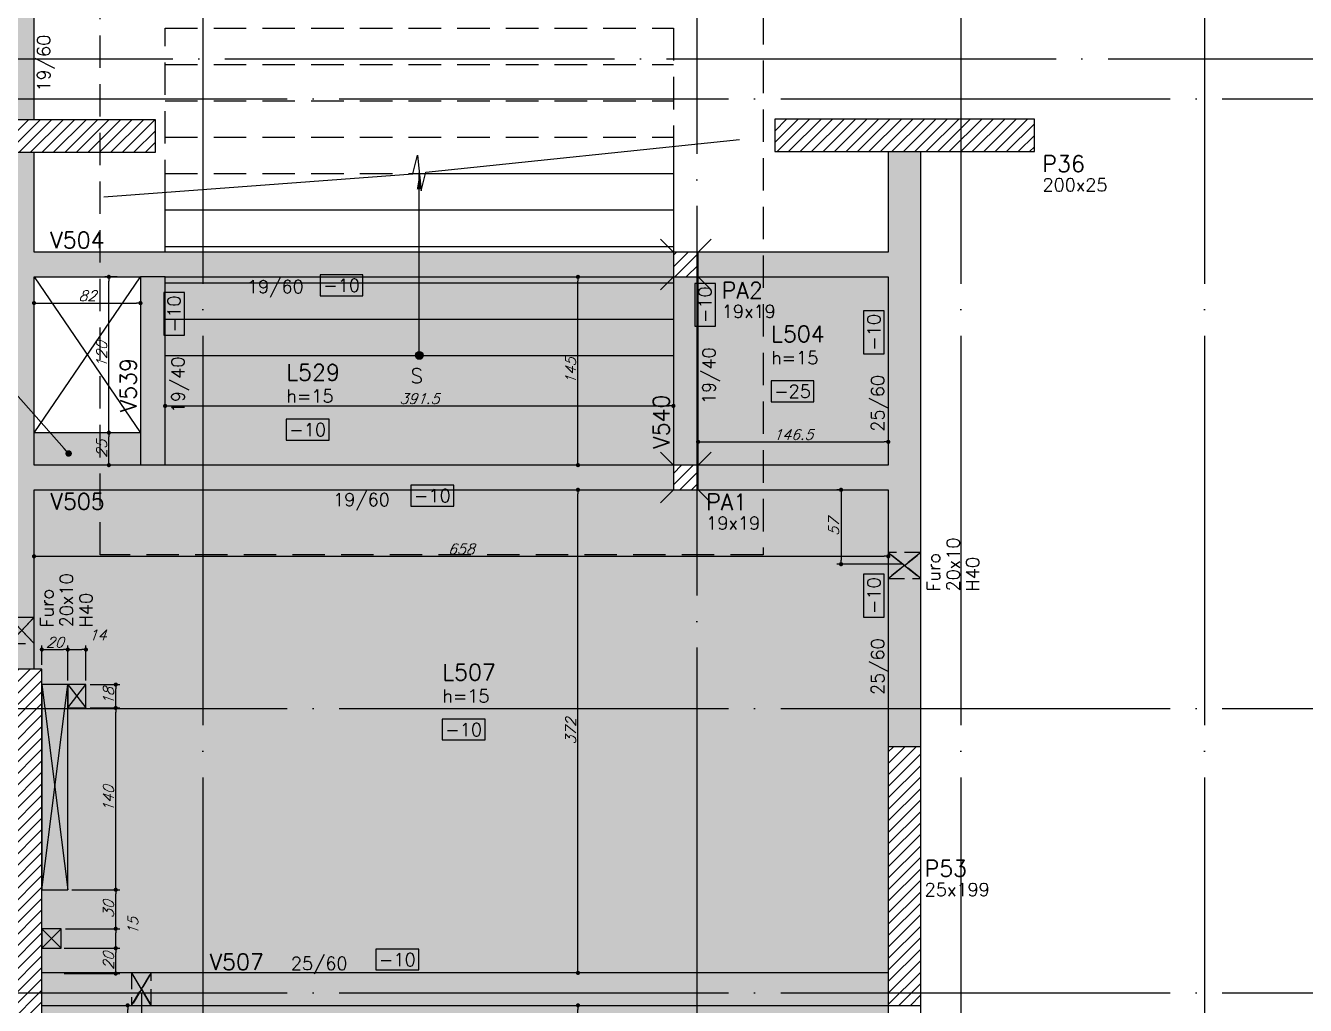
# Model space of a CAD drawing. Header units: millimetres. Extents: x -4245 to 5400, y -2094 to 2406.
# Drawn here: x -1226 to -241, y 645 to 1400 of the extents above; entities that cross this region are included whole.
import ezdxf
from ezdxf import colors
from ezdxf.entities.mleader import LeaderData, LeaderLine
from ezdxf.enums import TextEntityAlignment as Align
from ezdxf.math import Vec2, Vec3

# ---------------------------------------------------------------- set-up
doc = ezdxf.new("R2010")
doc.units = ezdxf.units.MM
doc.header["$LTSCALE"] = 50
for name, pattern in [('DASHED', [0.75, 0.5, -0.25]), ('EIXO', [6.8, 6, -0.4, 0, -0.4]), ('HIDDEN', [0.375, 0.25, -0.125])]:
    doc.linetypes.add(name, pattern=pattern)
for name, color, linetype in [('F-AUX', 2, 'Continuous'), ('F-AUX-RED', 1, 'Continuous'), ('F-COTAS', 106, 'Continuous'), ('F-COTAS-FUROS', 50, 'Continuous'), ('F-EIXO', 12, 'EIXO'), ('F-ESCADAS', 2, 'Continuous'), ('F-FURO-PAREDE', 2, 'HIDDEN'), ('F-FURO-PAREDE-TEXTOS', 2, 'Continuous'), ('F-LAJES-DIM', 2, 'Continuous'), ('F-LAJES-NOME', 4, 'Continuous'), ('F-PILARES-DIM', 172, 'Continuous'), ('F-PILARES-HACH', 174, 'Continuous'), ('F-PILARES-N', 170, 'Continuous'), ('F-PILARES-NASCE', 4, 'Continuous'), ('F-PILARES-NOME', 170, 'Continuous'), ('F-PILARES-S', 170, 'Continuous'), ('F-TEXTO', 6, 'Continuous'), ('F-VIGAS', 3, 'Continuous'), ('F-VIGAS-DIM', 2, 'Continuous'), ('F-VIGAS-NOME', 4, 'Continuous'), ('F-VÃO', 1, 'Continuous')]:
    doc.layers.add(name, color=color, linetype=linetype)
doc.layers.add('F-DESNIVEL-3', color=7, linetype='Continuous', true_color=0xd5c7ff)
doc.layers.add('F-DESNIVEL-4', color=7, linetype='Continuous', true_color=0xc3f1b6)
doc.styles.add('5385-ARQ-PB-BAS-PLA-TER-TORRE-A-106-TXT$0$R60-75', font='simplex.shx', dxfattribs={"height": 0.1125})
doc.styles.add('CP-TEXT-INCL', font='simplex.shx', dxfattribs={"oblique": 20})
doc.styles.add('MCP', font='simplex.shx')
doc.styles.add('ROMANS', font='simplex.shx')
doc.styles.get("Standard").update_dxf_attribs({"font": 'txt.shx'})
doc.dimstyles.new('CP-COTAS-50', dxfattribs={"dimscale": 0.64, "dimtxt": 12.5, "dimasz": 5, "dimexe": 5, "dimexo": 5, "dimgap": 2.5, "dimtad": 1, "dimdec": 1, "dimdsep": 46, "dimtxsty": 'CP-TEXT-INCL', "dimblk1": 'DOT', "dimblk2": 'DOT', "dimsah": 1, "dimcen": 9, "dimclrd": 256, "dimclre": 256, "dimclrt": 256, "dimadec": 0, "dimazin": 0, "dimtfac": 1, "dimtdec": 1, "dimtmove": 2, "dimatfit": 3, "dimldrblk": 'DOT', "dimfxl": 0, "dimtolj": 1, "dimarcsym": 0})
pattern_1 = [(45, (0, 5000), (-4.419417, 4.419417), [])]

# ---------------------------------------------------------------- blocks, each defined once
blk = doc.blocks.new('*U41')
at = {"layer": 'F-LAJES-DIM', "color": 1}
blk.add_lwpolyline([(0, 0), (33, 0), (33, 16), (0, 16)], close=True, dxfattribs=at)
at = {"layer": 'F-LAJES-DIM', "style": 'MCP'}
blk.add_attdef('DIM', text='', height=10, dxfattribs=at).set_placement((16.5, 8), align=Align.MIDDLE_CENTER)
blk = doc.blocks.new('*U48')
at = {"layer": 'F-LAJES-DIM', "color": 1}
blk.add_lwpolyline([(0, 0), (33, 0), (33, 16), (0, 16)], close=True, dxfattribs=at)
at = {"layer": 'F-LAJES-DIM', "style": 'MCP'}
blk.add_attdef('DIM', text='', height=10, dxfattribs=at).set_placement((16.5, 8), align=Align.MIDDLE_CENTER)
blk = doc.blocks.new('*U18')
at = {"layer": 'F-VIGAS-DIM', "color": 1}
blk.add_lwpolyline([(0, 0), (33, 0), (33, 16), (0, 16)], close=True, dxfattribs=at)
at = {"layer": 'F-VIGAS-DIM', "style": 'MCP'}
blk.add_attdef('DIM', text='', height=10, dxfattribs=at).set_placement((16.5, 8), align=Align.MIDDLE_CENTER)
blk = doc.blocks.new('*U23')
at = {"layer": 'F-EIXO'}
blk.add_line((0, 0), (7397, 0), dxfattribs=at)
at = {"layer": 'F-TEXTO', "style": 'ROMANS'}
blk.add_attdef('EIXO', text='', height=17.5, dxfattribs=at).set_placement((-28.2072, 0), align=Align.MIDDLE_CENTER)
blk = doc.blocks.new('*U29')
at = {"layer": 'F-EIXO'}
blk.add_line((0, 0), (7484.954, 0), dxfattribs=at)
at = {"layer": 'F-TEXTO', "style": 'ROMANS'}
blk.add_attdef('EIXO', text='', height=17.5, dxfattribs=at).set_placement((-28.2072, 0), align=Align.MIDDLE_CENTER)
blk = doc.blocks.new('*U30')
at = {"layer": 'F-EIXO'}
blk.add_line((0, 0), (0, -3477.88), dxfattribs=at)
at = {"layer": 'F-TEXTO', "style": 'ROMANS'}
blk.add_attdef('EIXO', text='', height=17.5, rotation=360, dxfattribs=at).set_placement((0, 28.21), align=Align.MIDDLE_CENTER)
blk = doc.blocks.new('*U25')
at = {"layer": 'F-EIXO'}
blk.add_line((0, 0), (0, -3377.88), dxfattribs=at)
at = {"layer": 'F-TEXTO', "style": 'ROMANS'}
blk.add_attdef('EIXO', text='', height=17.5, rotation=360, dxfattribs=at).set_placement((0, 28.21), align=Align.MIDDLE_CENTER)
blk = doc.blocks.new('_DOT')
at = {"color": 0, "linetype": 'ByBlock'}
blk.add_line((-0.5, 0), (-1, 0), dxfattribs=at)
at = {"color": 0, "linetype": 'ByBlock', "const_width": 0.5}
blk.add_lwpolyline([(-0.25, 0, 1), (0.25, 0, 1)], format="xyb", close=True, dxfattribs=at)
blk = doc.blocks.new('*D84')
at = {"layer": 'DEFPOINTS', "color": 0, "linetype": 'Continuous', "transparency": 16777216}
for p in [(-801.01, 645.5), (-801.01, 645.5), (-801.01, 249.5)]:
    blk.add_point(p, dxfattribs=at)
at = {"layer": 'F-COTAS', "linetype": 'Continuous', "lineweight": -2, "transparency": 16777216}
blk.add_line((-801.01, 252.7), (-801.01, 642.3), dxfattribs=at)
at = {"layer": 'F-COTAS', "linetype": 'Continuous', "lineweight": -2, "transparency": 16777216, "xscale": 3.2, "yscale": 3.2, "zscale": 3.2}
for p, rotation in [((-801.01, 645.5), 90), ((-801.01, 249.5), 270)]:
    blk.add_blockref('_DOT', p, dxfattribs=dict(at, rotation=rotation))
at = {"layer": 'F-COTAS', "linetype": 'Continuous', "transparency": 16777216, "insert": (-806.61, 447.5), "char_height": 8, "attachment_point": 5, "rotation": 90, "style": 'CP-TEXT-INCL'}
blk.add_mtext('\\A1;396', dxfattribs=at)
blk = doc.blocks.new('*D85')
at = {"layer": 'DEFPOINTS', "color": 0, "linetype": 'Continuous', "transparency": 16777216}
for p in [(-801.01, 1042.5), (-801.01, 1042.5), (-801.01, 670.5)]:
    blk.add_point(p, dxfattribs=at)
at = {"layer": 'F-COTAS', "linetype": 'Continuous', "lineweight": -2, "transparency": 16777216}
blk.add_line((-801.01, 673.7), (-801.01, 1039.3), dxfattribs=at)
at = {"layer": 'F-COTAS', "linetype": 'Continuous', "lineweight": -2, "transparency": 16777216, "xscale": 3.2, "yscale": 3.2, "zscale": 3.2}
for p, rotation in [((-801.01, 1042.5), 90), ((-801.01, 670.5), 270)]:
    blk.add_blockref('_DOT', p, dxfattribs=dict(at, rotation=rotation))
at = {"layer": 'F-COTAS', "linetype": 'Continuous', "transparency": 16777216, "insert": (-806.61, 856.5), "char_height": 8, "attachment_point": 5, "rotation": 90, "style": 'CP-TEXT-INCL'}
blk.add_mtext('\\A1;372', dxfattribs=at)
blk = doc.blocks.new('*D86')
at = {"layer": 'DEFPOINTS', "color": 0, "linetype": 'Continuous', "transparency": 16777216}
for p in [(-801.01, 1206.5), (-801.01, 1206.5), (-801.01, 1061.5)]:
    blk.add_point(p, dxfattribs=at)
at = {"layer": 'F-COTAS', "linetype": 'Continuous', "lineweight": -2, "transparency": 16777216}
blk.add_line((-801.01, 1064.7), (-801.01, 1203.3), dxfattribs=at)
at = {"layer": 'F-COTAS', "linetype": 'Continuous', "lineweight": -2, "transparency": 16777216, "xscale": 3.2, "yscale": 3.2, "zscale": 3.2}
for p, rotation in [((-801.01, 1206.5), 90), ((-801.01, 1061.5), 270)]:
    blk.add_blockref('_DOT', p, dxfattribs=dict(at, rotation=rotation))
at = {"layer": 'F-COTAS', "linetype": 'Continuous', "transparency": 16777216, "insert": (-806.61, 1134), "char_height": 8, "attachment_point": 5, "rotation": 90, "style": 'CP-TEXT-INCL'}
blk.add_mtext('\\A1;145', dxfattribs=at)
blk = doc.blocks.new('*D97')
at = {"layer": 'DEFPOINTS', "color": 0, "linetype": 'Continuous', "transparency": 16777216}
for p in [(-1220, 991.31), (-562, 991.31), (-562, 991.31)]:
    blk.add_point(p, dxfattribs=at)
at = {"layer": 'F-COTAS', "linetype": 'Continuous', "lineweight": -2, "transparency": 16777216}
blk.add_line((-1216.8, 991.31), (-565.2, 991.31), dxfattribs=at)
at = {"layer": 'F-COTAS', "linetype": 'Continuous', "lineweight": -2, "transparency": 16777216, "xscale": 3.2, "yscale": 3.2, "zscale": 3.2, "rotation": 180}
blk.add_blockref('_DOT', (-1220, 991.31), dxfattribs=at)
at = {"layer": 'F-COTAS', "linetype": 'Continuous', "lineweight": -2, "transparency": 16777216, "xscale": 3.2, "yscale": 3.2, "zscale": 3.2}
blk.add_blockref('_DOT', (-562, 991.31), dxfattribs=at)
at = {"layer": 'F-COTAS', "linetype": 'Continuous', "transparency": 16777216, "insert": (-891, 996.91), "char_height": 8, "attachment_point": 5, "style": 'CP-TEXT-INCL'}
blk.add_mtext('\\A1;658', dxfattribs=at)
blk = doc.blocks.new('*D98')
at = {"layer": 'DEFPOINTS', "color": 0, "linetype": 'Continuous', "transparency": 16777216}
for p in [(-1220, 1186.32), (-1138, 1186.32), (-1138, 1186.32)]:
    blk.add_point(p, dxfattribs=at)
at = {"layer": 'F-COTAS', "linetype": 'Continuous', "lineweight": -2, "transparency": 16777216}
blk.add_line((-1216.8, 1186.32), (-1141.2, 1186.32), dxfattribs=at)
at = {"layer": 'F-COTAS', "linetype": 'Continuous', "lineweight": -2, "transparency": 16777216, "xscale": 3.2, "yscale": 3.2, "zscale": 3.2, "rotation": 180}
blk.add_blockref('_DOT', (-1220, 1186.32), dxfattribs=at)
at = {"layer": 'F-COTAS', "linetype": 'Continuous', "lineweight": -2, "transparency": 16777216, "xscale": 3.2, "yscale": 3.2, "zscale": 3.2}
blk.add_blockref('_DOT', (-1138, 1186.32), dxfattribs=at)
at = {"layer": 'F-COTAS', "linetype": 'Continuous', "transparency": 16777216, "insert": (-1179, 1191.92), "char_height": 8, "attachment_point": 5, "style": 'CP-TEXT-INCL'}
blk.add_mtext('\\A1;82', dxfattribs=at)
blk = doc.blocks.new('*D99')
at = {"layer": 'DEFPOINTS', "color": 0, "linetype": 'Continuous', "transparency": 16777216}
for p in [(-1119, 1107.11), (-727.5, 1107.11), (-727.5, 1107.11)]:
    blk.add_point(p, dxfattribs=at)
at = {"layer": 'F-COTAS', "linetype": 'Continuous', "lineweight": -2, "transparency": 16777216}
blk.add_line((-1115.8, 1107.11), (-730.7, 1107.11), dxfattribs=at)
at = {"layer": 'F-COTAS', "linetype": 'Continuous', "lineweight": -2, "transparency": 16777216, "xscale": 3.2, "yscale": 3.2, "zscale": 3.2, "rotation": 180}
blk.add_blockref('_DOT', (-1119, 1107.11), dxfattribs=at)
at = {"layer": 'F-COTAS', "linetype": 'Continuous', "lineweight": -2, "transparency": 16777216, "xscale": 3.2, "yscale": 3.2, "zscale": 3.2}
blk.add_blockref('_DOT', (-727.5, 1107.11), dxfattribs=at)
at = {"layer": 'F-COTAS', "linetype": 'Continuous', "transparency": 16777216, "insert": (-923.25, 1112.71), "char_height": 8, "attachment_point": 5, "style": 'CP-TEXT-INCL'}
blk.add_mtext('\\A1;391.5', dxfattribs=at)
blk = doc.blocks.new('*D100')
at = {"layer": 'DEFPOINTS', "color": 0, "linetype": 'Continuous', "transparency": 16777216}
for p in [(-708.5, 1079.42), (-562, 1079.42), (-562, 1079.42)]:
    blk.add_point(p, dxfattribs=at)
at = {"layer": 'F-COTAS', "linetype": 'Continuous', "lineweight": -2, "transparency": 16777216}
blk.add_line((-705.3, 1079.42), (-565.2, 1079.42), dxfattribs=at)
at = {"layer": 'F-COTAS', "linetype": 'Continuous', "lineweight": -2, "transparency": 16777216, "xscale": 3.2, "yscale": 3.2, "zscale": 3.2, "rotation": 180}
blk.add_blockref('_DOT', (-708.5, 1079.42), dxfattribs=at)
at = {"layer": 'F-COTAS', "linetype": 'Continuous', "lineweight": -2, "transparency": 16777216, "xscale": 3.2, "yscale": 3.2, "zscale": 3.2}
blk.add_blockref('_DOT', (-562, 1079.42), dxfattribs=at)
at = {"layer": 'F-COTAS', "linetype": 'Continuous', "transparency": 16777216, "insert": (-635.25, 1085.02), "char_height": 8, "attachment_point": 5, "style": 'CP-TEXT-INCL'}
blk.add_mtext('\\A1;146.5', dxfattribs=at)
blk = doc.blocks.new('*U37')
at = {"layer": 'F-LAJES-DIM', "color": 1}
blk.add_lwpolyline([(0, 0), (33, 0), (33, 16), (0, 16)], close=True, dxfattribs=at)
at = {"layer": 'F-LAJES-DIM', "style": 'MCP'}
blk.add_attdef('DIM', text='', height=10, dxfattribs=at).set_placement((16.5, 8), align=Align.MIDDLE_CENTER)
blk = doc.blocks.new('*D128')
at = {"layer": 'DEFPOINTS', "color": 0, "linetype": 'Continuous', "transparency": 16777216}
for p in [(-1162.33, 1086.5), (-1160.09, 1086.5), (-1160.09, 1061.5)]:
    blk.add_point(p, dxfattribs=at)
at = {"layer": 'F-COTAS', "linetype": 'Continuous', "lineweight": -2, "transparency": 16777216}
for p, q in [((-1163.29, 1086.5), (-1165.53, 1086.5)), ((-1162.33, 1064.7), (-1162.33, 1083.3)), ((-1163.29, 1061.5), (-1165.53, 1061.5))]:
    blk.add_line(p, q, dxfattribs=at)
at = {"layer": 'F-COTAS', "linetype": 'Continuous', "lineweight": -2, "transparency": 16777216, "xscale": 3.2, "yscale": 3.2, "zscale": 3.2}
for p, rotation in [((-1162.33, 1086.5), 90), ((-1162.33, 1061.5), 270)]:
    blk.add_blockref('_DOT', p, dxfattribs=dict(at, rotation=rotation))
at = {"layer": 'F-COTAS', "linetype": 'Continuous', "transparency": 16777216, "insert": (-1167.93, 1074), "char_height": 8, "attachment_point": 5, "rotation": 90, "style": 'CP-TEXT-INCL'}
blk.add_mtext('\\A1;25', dxfattribs=at)
blk = doc.blocks.new('*D129')
at = {"layer": 'DEFPOINTS', "color": 0, "linetype": 'Continuous', "transparency": 16777216}
for p in [(-1162.33, 1206.5), (-1152.86, 1206.5), (-1152.86, 1086.5)]:
    blk.add_point(p, dxfattribs=at)
at = {"layer": 'F-COTAS', "linetype": 'Continuous', "lineweight": -2, "transparency": 16777216}
for p, q in [((-1156.06, 1206.5), (-1165.53, 1206.5)), ((-1162.33, 1089.7), (-1162.33, 1203.3)), ((-1156.06, 1086.5), (-1165.53, 1086.5))]:
    blk.add_line(p, q, dxfattribs=at)
at = {"layer": 'F-COTAS', "linetype": 'Continuous', "lineweight": -2, "transparency": 16777216, "xscale": 3.2, "yscale": 3.2, "zscale": 3.2}
for p, rotation in [((-1162.33, 1206.5), 90), ((-1162.33, 1086.5), 270)]:
    blk.add_blockref('_DOT', p, dxfattribs=dict(at, rotation=rotation))
at = {"layer": 'F-COTAS', "linetype": 'Continuous', "transparency": 16777216, "insert": (-1167.93, 1146.5), "char_height": 8, "attachment_point": 5, "rotation": 90, "style": 'CP-TEXT-INCL'}
blk.add_mtext('\\A1;120', dxfattribs=at)
blk = doc.blocks.new('*U150')
at = {"layer": 'F-VÃO'}
for p, q in [((0, 0), (15, 15)), ((0, 15), (15, 0))]:
    blk.add_line(p, q, dxfattribs=at)
at = {"layer": 'F-VÃO', "color": 3}
blk.add_lwpolyline([(0, 0), (15, 0), (15, 15), (0, 15)], close=True, dxfattribs=at)
blk = doc.blocks.new('*U153')
at = {"layer": 'F-VÃO'}
for p, q in [((0, 0), (20, 158)), ((0, 158), (20, 0))]:
    blk.add_line(p, q, dxfattribs=at)
at = {"layer": 'F-VÃO', "color": 3}
blk.add_lwpolyline([(0, 0), (20, 0), (20, 158), (0, 158)], close=True, dxfattribs=at)
blk = doc.blocks.new('*U156')
at = {"layer": 'F-VÃO'}
for p, q in [((0, 0), (14, 18)), ((0, 18), (14, 0))]:
    blk.add_line(p, q, dxfattribs=at)
at = {"layer": 'F-VÃO', "color": 3}
blk.add_lwpolyline([(0, 0), (14, 0), (14, 18), (0, 18)], close=True, dxfattribs=at)
blk = doc.blocks.new('*D194')
at = {"layer": 'DEFPOINTS', "color": 0, "transparency": 16777216}
for p in [(-1199, 704.5), (-1157.06, 704.5), (-1199, 689.5)]:
    blk.add_point(p, dxfattribs=at)
at = {"layer": 'F-COTAS-FUROS', "lineweight": -2, "transparency": 16777216}
for p, q in [((-1195.8, 704.5), (-1153.86, 704.5)), ((-1157.06, 692.7), (-1157.06, 701.3)), ((-1195.8, 689.5), (-1153.86, 689.5))]:
    blk.add_line(p, q, dxfattribs=at)
at = {"layer": 'F-COTAS-FUROS', "lineweight": -2, "transparency": 16777216, "xscale": 3.2, "yscale": 3.2, "zscale": 3.2}
for p, rotation in [((-1157.06, 704.5), 90), ((-1157.06, 689.5), 270)]:
    blk.add_blockref('_DOT', p, dxfattribs=dict(at, rotation=rotation))
at = {"layer": 'F-COTAS-FUROS', "transparency": 16777216, "insert": (-1143.87, 706.49), "char_height": 8, "attachment_point": 5, "rotation": 90, "style": 'CP-TEXT-INCL'}
blk.add_mtext('\\A1;15', dxfattribs=at)
blk = doc.blocks.new('*D195')
at = {"layer": 'DEFPOINTS', "color": 0, "transparency": 16777216}
for p in [(-1200, 689.5), (-1157.06, 689.5), (-1200, 669.97)]:
    blk.add_point(p, dxfattribs=at)
at = {"layer": 'F-COTAS-FUROS', "lineweight": -2, "transparency": 16777216}
for p, q in [((-1196.8, 689.5), (-1153.86, 689.5)), ((-1157.06, 673.17), (-1157.06, 686.3)), ((-1196.8, 669.97), (-1153.86, 669.97))]:
    blk.add_line(p, q, dxfattribs=at)
at = {"layer": 'F-COTAS-FUROS', "lineweight": -2, "transparency": 16777216, "xscale": 3.2, "yscale": 3.2, "zscale": 3.2}
for p, rotation in [((-1157.06, 689.5), 90), ((-1157.06, 669.97), 270)]:
    blk.add_blockref('_DOT', p, dxfattribs=dict(at, rotation=rotation))
at = {"layer": 'F-COTAS-FUROS', "transparency": 16777216, "insert": (-1162.66, 679.73), "char_height": 8, "attachment_point": 5, "rotation": 90, "style": 'CP-TEXT-INCL'}
blk.add_mtext('\\A1;20', dxfattribs=at)
blk = doc.blocks.new('*D196')
at = {"layer": 'DEFPOINTS', "color": 0, "transparency": 16777216}
for p in [(-1194, 734.5), (-1157.06, 734.5), (-1199, 704.5)]:
    blk.add_point(p, dxfattribs=at)
at = {"layer": 'F-COTAS-FUROS', "lineweight": -2, "transparency": 16777216}
for p, q in [((-1190.8, 734.5), (-1153.86, 734.5)), ((-1157.06, 707.7), (-1157.06, 731.3)), ((-1195.8, 704.5), (-1153.86, 704.5))]:
    blk.add_line(p, q, dxfattribs=at)
at = {"layer": 'F-COTAS-FUROS', "lineweight": -2, "transparency": 16777216, "xscale": 3.2, "yscale": 3.2, "zscale": 3.2}
for p, rotation in [((-1157.06, 734.5), 90), ((-1157.06, 704.5), 270)]:
    blk.add_blockref('_DOT', p, dxfattribs=dict(at, rotation=rotation))
at = {"layer": 'F-COTAS-FUROS', "transparency": 16777216, "insert": (-1162.66, 719.5), "char_height": 8, "attachment_point": 5, "rotation": 90, "style": 'CP-TEXT-INCL'}
blk.add_mtext('\\A1;30', dxfattribs=at)
blk = doc.blocks.new('*D197')
at = {"layer": 'DEFPOINTS', "color": 0, "transparency": 16777216}
for p in [(-1180, 874.5), (-1157.06, 874.5), (-1194, 734.5)]:
    blk.add_point(p, dxfattribs=at)
at = {"layer": 'F-COTAS-FUROS', "lineweight": -2, "transparency": 16777216}
for p, q in [((-1176.8, 874.5), (-1153.86, 874.5)), ((-1157.06, 737.7), (-1157.06, 871.3)), ((-1190.8, 734.5), (-1153.86, 734.5))]:
    blk.add_line(p, q, dxfattribs=at)
at = {"layer": 'F-COTAS-FUROS', "lineweight": -2, "transparency": 16777216, "xscale": 3.2, "yscale": 3.2, "zscale": 3.2}
for p, rotation in [((-1157.06, 874.5), 90), ((-1157.06, 734.5), 270)]:
    blk.add_blockref('_DOT', p, dxfattribs=dict(at, rotation=rotation))
at = {"layer": 'F-COTAS-FUROS', "transparency": 16777216, "insert": (-1162.66, 804.5), "char_height": 8, "attachment_point": 5, "rotation": 90, "style": 'CP-TEXT-INCL'}
blk.add_mtext('\\A1;140', dxfattribs=at)
blk = doc.blocks.new('*D198')
at = {"layer": 'DEFPOINTS', "color": 0, "transparency": 16777216}
for p in [(-1180, 892.5), (-1157.06, 892.5), (-1180, 874.5)]:
    blk.add_point(p, dxfattribs=at)
at = {"layer": 'F-COTAS-FUROS', "lineweight": -2, "transparency": 16777216}
for p, q in [((-1176.8, 892.5), (-1153.86, 892.5)), ((-1157.06, 877.7), (-1157.06, 889.3)), ((-1176.8, 874.5), (-1153.86, 874.5))]:
    blk.add_line(p, q, dxfattribs=at)
at = {"layer": 'F-COTAS-FUROS', "lineweight": -2, "transparency": 16777216, "xscale": 3.2, "yscale": 3.2, "zscale": 3.2}
for p, rotation in [((-1157.06, 892.5), 90), ((-1157.06, 874.5), 270)]:
    blk.add_blockref('_DOT', p, dxfattribs=dict(at, rotation=rotation))
at = {"layer": 'F-COTAS-FUROS', "transparency": 16777216, "insert": (-1162.66, 883.5), "char_height": 8, "attachment_point": 5, "rotation": 90, "style": 'CP-TEXT-INCL'}
blk.add_mtext('\\A1;18', dxfattribs=at)
blk = doc.blocks.new('*D199')
at = {"layer": 'DEFPOINTS', "color": 0, "transparency": 16777216}
for p in [(-1194, 919.48), (-1214, 904.5), (-1194, 892.5)]:
    blk.add_point(p, dxfattribs=at)
at = {"layer": 'F-COTAS-FUROS', "lineweight": -2, "transparency": 16777216}
for p, q in [((-1214, 907.7), (-1214, 922.68)), ((-1210.8, 919.48), (-1197.2, 919.48)), ((-1194, 895.7), (-1194, 922.68))]:
    blk.add_line(p, q, dxfattribs=at)
at = {"layer": 'F-COTAS-FUROS', "lineweight": -2, "transparency": 16777216, "xscale": 3.2, "yscale": 3.2, "zscale": 3.2, "rotation": 180}
blk.add_blockref('_DOT', (-1214, 919.48), dxfattribs=at)
at = {"layer": 'F-COTAS-FUROS', "lineweight": -2, "transparency": 16777216, "xscale": 3.2, "yscale": 3.2, "zscale": 3.2}
blk.add_blockref('_DOT', (-1194, 919.48), dxfattribs=at)
at = {"layer": 'F-COTAS-FUROS', "transparency": 16777216, "insert": (-1204, 925.08), "char_height": 8, "attachment_point": 5, "style": 'CP-TEXT-INCL'}
blk.add_mtext('\\A1;20', dxfattribs=at)
blk = doc.blocks.new('*D200')
at = {"layer": 'DEFPOINTS', "color": 0, "transparency": 16777216}
for p in [(-1180, 919.48), (-1194, 892.5), (-1180, 892.5)]:
    blk.add_point(p, dxfattribs=at)
at = {"layer": 'F-COTAS-FUROS', "lineweight": -2, "transparency": 16777216}
for p, q in [((-1194, 895.7), (-1194, 922.68)), ((-1190.8, 919.48), (-1183.2, 919.48)), ((-1180, 895.7), (-1180, 922.68))]:
    blk.add_line(p, q, dxfattribs=at)
at = {"layer": 'F-COTAS-FUROS', "lineweight": -2, "transparency": 16777216, "xscale": 3.2, "yscale": 3.2, "zscale": 3.2, "rotation": 180}
blk.add_blockref('_DOT', (-1194, 919.48), dxfattribs=at)
at = {"layer": 'F-COTAS-FUROS', "lineweight": -2, "transparency": 16777216, "xscale": 3.2, "yscale": 3.2, "zscale": 3.2}
blk.add_blockref('_DOT', (-1180, 919.48), dxfattribs=at)
at = {"layer": 'F-COTAS-FUROS', "transparency": 16777216, "insert": (-1171.19, 930.74), "char_height": 8, "attachment_point": 5, "style": 'CP-TEXT-INCL'}
blk.add_mtext('\\A1;14', dxfattribs=at)
blk = doc.blocks.new('*D202')
at = {"layer": 'DEFPOINTS', "color": 0, "transparency": 16777216}
for p in [(-1159.81, 645.5), (-1147.85, 645.5), (-1178.9, 609.5)]:
    blk.add_point(p, dxfattribs=at)
at = {"layer": 'F-COTAS-FUROS', "lineweight": -2, "transparency": 16777216}
for p, q in [((-1156.61, 645.5), (-1144.65, 645.5)), ((-1147.85, 612.7), (-1147.85, 642.3)), ((-1175.7, 609.5), (-1144.65, 609.5))]:
    blk.add_line(p, q, dxfattribs=at)
at = {"layer": 'F-COTAS-FUROS', "lineweight": -2, "transparency": 16777216, "xscale": 3.2, "yscale": 3.2, "zscale": 3.2}
for p, rotation in [((-1147.85, 645.5), 90), ((-1147.85, 609.5), 270)]:
    blk.add_blockref('_DOT', p, dxfattribs=dict(at, rotation=rotation))
at = {"layer": 'F-COTAS-FUROS', "transparency": 16777216, "insert": (-1153.45, 627.5), "char_height": 8, "attachment_point": 5, "rotation": 90, "style": 'CP-TEXT-INCL'}
blk.add_mtext('\\A1;36', dxfattribs=at)
blk = doc.blocks.new('*D232')
at = {"layer": 'DEFPOINTS', "color": 0, "transparency": 16777216}
for p in [(-1137.31, 658), (-1214, 631.08), (-1214, 617.26)]:
    blk.add_point(p, dxfattribs=at)
at = {"layer": 'F-COTAS-FUROS', "lineweight": -2, "transparency": 16777216}
for p, q in [((-1137.31, 654.8), (-1137.31, 614.06)), ((-1214, 627.88), (-1214, 614.06)), ((-1140.51, 617.26), (-1210.8, 617.26))]:
    blk.add_line(p, q, dxfattribs=at)
at = {"layer": 'F-COTAS-FUROS', "lineweight": -2, "transparency": 16777216, "xscale": 3.2, "yscale": 3.2, "zscale": 3.2, "rotation": 180}
blk.add_blockref('_DOT', (-1214, 617.26), dxfattribs=at)
at = {"layer": 'F-COTAS-FUROS', "lineweight": -2, "transparency": 16777216, "xscale": 3.2, "yscale": 3.2, "zscale": 3.2}
blk.add_blockref('_DOT', (-1137.31, 617.26), dxfattribs=at)
at = {"layer": 'F-COTAS-FUROS', "transparency": 16777216, "insert": (-1175.66, 622.86), "char_height": 8, "attachment_point": 5, "style": 'CP-TEXT-INCL'}
blk.add_mtext('\\A1;77', dxfattribs=at)
blk = doc.blocks.new('*D233')
at = {"layer": 'DEFPOINTS', "color": 0, "transparency": 16777216}
for p in [(-594.02, 1042.5), (-598.4, 985.25), (-548.23, 985.25)]:
    blk.add_point(p, dxfattribs=at)
at = {"layer": 'F-COTAS-FUROS', "lineweight": -2, "transparency": 16777216}
for p, q in [((-597.22, 1042.5), (-601.6, 1042.5)), ((-598.4, 1039.3), (-598.4, 988.45)), ((-551.43, 985.25), (-601.6, 985.25))]:
    blk.add_line(p, q, dxfattribs=at)
at = {"layer": 'F-COTAS-FUROS', "lineweight": -2, "transparency": 16777216, "xscale": 3.2, "yscale": 3.2, "zscale": 3.2}
for p, rotation in [((-598.4, 1042.5), 90), ((-598.4, 985.25), 270)]:
    blk.add_blockref('_DOT', p, dxfattribs=dict(at, rotation=rotation))
at = {"layer": 'F-COTAS-FUROS', "transparency": 16777216, "insert": (-604, 1013.88), "char_height": 8, "attachment_point": 5, "rotation": 90, "style": 'CP-TEXT-INCL'}
blk.add_mtext('\\A1;57', dxfattribs=at)

msp = doc.modelspace()

# ---------------------------------------------------------------- hatches: boundary and pattern name
at = {"layer": 'F-AUX'}
h = msp.add_hatch(color=1, dxfattribs=at)
edge = h.paths.add_edge_path()
edge.add_arc((-923.25, 1146), 3, 0, 360)
at = {"layer": 'F-DESNIVEL-3'}
h = msp.add_hatch(color=256, dxfattribs=at)
h.dxf.hatch_style = 1
h.paths.add_polyline_path([(-727.5, 1061.5), (-1119, 1061.5), (-1119, 1206.5), (-727.5, 1206.5)])
h = msp.add_hatch(color=256, dxfattribs=at)
h.dxf.hatch_style = 1
h.paths.add_polyline_path([(-1169, 1086.5), (-1220, 1086.5), (-1220, 1061.5), (-1169, 1061.5)])
h = msp.add_hatch(color=256, dxfattribs=at)
h.dxf.hatch_style = 1
h.paths.add_polyline_path([(-1138, 1086.5), (-1169, 1086.5), (-1169, 1061.5), (-1138, 1061.5)])
at = {"layer": 'F-PILARES-HACH', "linetype": 'Continuous'}
h = msp.add_hatch(dxfattribs=at)
h.set_pattern_fill('ANSI31', color=256, scale=50, style=0)
h.set_pattern_definition(pattern_1)
h.paths.add_polyline_path([(-1326.5, 1302.5), (-1126.5, 1302.5), (-1126.5, 1327.5), (-1326.5, 1327.5)], flags=16)
h = msp.add_hatch(dxfattribs=at)
h.set_pattern_fill('ANSI31', color=256, scale=50, style=0)
h.set_pattern_definition(pattern_1)
h.paths.add_polyline_path([(-649.5, 1303), (-449.5, 1303), (-449.5, 1328), (-649.5, 1328)], flags=16)
h = msp.add_hatch(dxfattribs=at)
h.set_pattern_fill('ANSI31', color=256, scale=50, style=0)
h.set_pattern_definition(pattern_1)
h.paths.add_polyline_path([(-727.5, 1206.5), (-708.5, 1206.5), (-708.5, 1225.5), (-727.5, 1225.5)], flags=16)
h = msp.add_hatch(dxfattribs=at)
h.set_pattern_fill('ANSI31', color=256, scale=50, style=0)
h.set_pattern_definition(pattern_1)
h.paths.add_polyline_path([(-727.5, 1042.5), (-708.5, 1042.5), (-708.5, 1061.5), (-727.5, 1061.5)], flags=16)
h = msp.add_hatch(dxfattribs=at)
h.set_pattern_fill('ANSI31', color=256, scale=50, style=0)
h.set_pattern_definition(pattern_1)
h.paths.add_polyline_path([(-1239, 606.5), (-1214, 606.5), (-1214, 904.5), (-1239, 904.5)], flags=16)
h = msp.add_hatch(dxfattribs=at)
h.set_pattern_fill('ANSI31', color=256, scale=50, style=0)
h.set_pattern_definition(pattern_1)
h.paths.add_polyline_path([(-562, 645.5), (-537, 645.5), (-537, 844.5), (-562, 844.5)], flags=16)

# ---------------------------------------------------------------- linework, layer by layer
at = {"layer": 'F-AUX'}
for p, q in [((-727.5, 1314), (-727.5, 1225.5)), ((-923.25, 1286), (-727.5, 1286)), ((-1119, 1225.5), (-1119, 1271.656)), ((-1119, 1258), (-727.5, 1258)), ((-1119, 1230), (-727.5, 1230)), ((-1119, 1202), (-727.5, 1202)), ((-1119, 1174), (-727.5, 1174)), ((-1119, 1146), (-727.5, 1146))]:
    msp.add_line(p, q, dxfattribs=at)
at = {"layer": 'F-AUX', "color": 1}
for points in [[(-1166.321, 1268.105), (-928.223, 1285.971), (-924.68, 1300.154), (-921.82, 1272.829), (-918.277, 1287.012), (-676.533, 1312.315)], [(-923.25, 1146), (-923.25, 1286.491)]]:
    msp.add_lwpolyline(points, dxfattribs=at)
msp.add_circle((-923.25, 1146), 3, dxfattribs=at)
msp.add_solid([(-921.199, 1273.949), (-923.199, 1285.949), (-925.199, 1273.949)], dxfattribs=at)
at = {"layer": 'F-AUX-RED', "color": 4, "linetype": 'DASHED'}
msp.add_lwpolyline([(-658.5, 992.5), (-1169, 992.5), (-1169, 1448), (-658.5, 1448)], close=True, dxfattribs=at)
at = {"layer": 'F-DESNIVEL-3', "linetype": 'Continuous'}
msp.add_lwpolyline([(-727.5, 1061.5), (-1119, 1061.5), (-1119, 1146), (-727.5, 1146)], close=True, dxfattribs=at)
for points in [[(-1220, 1421), (-1239, 1402), (-1239, 1327.6)], [(-1220, 1421), (-1239, 1327.6), (-1220, 1327.6)], [(-1220, 1421), (-1220, 1327.6), (-1220, 1421)], [(-1220, 1216), (-1220, 1302.4), (-1239, 1302.4)], [(-1220, 1216), (-1239, 1302.4), (-1239, 1216)], [(-537, 1216), (-537, 1302.9), (-562, 1302.9)], [(-537, 1216), (-562, 1302.9), (-562, 1216)], [(-1220, 1206.5), (-1128.5, 1206.5), (-1128.5, 1225.5)], [(-1220, 1206.5), (-1128.5, 1225.5), (-1220, 1225.5)], [(-1220, 1206.5), (-1220, 1225.5), (-1220, 1206.5)], [(-1128.5, 1206.5), (-727.5, 1206.5), (-727.5, 1225.5)], [(-1128.5, 1206.5), (-727.5, 1225.5), (-1128.5, 1225.5)], [(-1128.5, 1206.5), (-1128.5, 1225.5), (-1128.5, 1206.5)], [(-708.5, 1206.5), (-562, 1206.5), (-562, 1225.5)], [(-708.5, 1206.5), (-562, 1225.5), (-708.5, 1225.5)], [(-708.5, 1206.5), (-708.5, 1225.5), (-708.5, 1206.5)], [(-1220, 1052), (-1220, 1216), (-1239, 1216)], [(-1220, 1052), (-1239, 1216), (-1239, 1052)], [(-1220, 1216), (-1239, 1216), (-1220, 1216)], [(-537, 1052), (-537, 1216), (-562, 1216)], [(-537, 1052), (-562, 1216), (-562, 1052)], [(-537, 1216), (-562, 1216), (-537, 1216)], [(-1119, 1061.5), (-1119, 1206.5), (-1138, 1206.5)], [(-1119, 1061.5), (-1138, 1206.5), (-1138, 1061.5)], [(-708.5, 1061.5), (-708.5, 1206.5), (-727.5, 1206.5)], [(-708.5, 1061.5), (-727.5, 1206.5), (-727.5, 1061.5)], [(-1220, 1042.5), (-1128.5, 1042.5), (-1128.5, 1061.5)], [(-1220, 1042.5), (-1128.5, 1061.5), (-1220, 1061.5)], [(-1220, 1042.5), (-1220, 1061.5), (-1220, 1042.5)], [(-1119, 1061.5), (-1138, 1061.5), (-1119, 1061.5)], [(-1128.5, 1042.5), (-727.5, 1042.5), (-727.5, 1061.5)], [(-1128.5, 1042.5), (-727.5, 1061.5), (-1128.5, 1061.5)], [(-1128.5, 1042.5), (-1128.5, 1061.5), (-1128.5, 1042.5)], [(-708.5, 1061.5), (-727.5, 1061.5), (-708.5, 1061.5)], [(-708.5, 1042.5), (-562, 1042.5), (-562, 1061.5)], [(-708.5, 1042.5), (-562, 1061.5), (-708.5, 1061.5)], [(-708.5, 1042.5), (-708.5, 1061.5), (-708.5, 1042.5)], [(-1220, 1052), (-1239, 1052), (-1239, 904.6)], [(-1220, 1052), (-1239, 904.6), (-1220, 904.6)], [(-1220, 1052), (-1239, 1052), (-1220, 1052)], [(-1220, 1052), (-1220, 904.6), (-1220, 1052)], [(-537, 1052), (-562, 1052), (-562, 844.6)], [(-537, 1052), (-562, 844.6), (-537, 844.6)], [(-537, 1052), (-562, 1052), (-537, 1052)], [(-537, 1052), (-537, 844.6), (-537, 1052)], [(-1128.5, 1042.5), (-1220, 1042.5), (-1220, 904.5)], [(-1128.5, 1042.5), (-1220, 904.5), (-1128.5, 1042.5)], [(-1128.5, 1042.5), (-1220, 904.5), (-1214, 904.5)], [(-1128.5, 1042.5), (-1214, 904.5), (-1128.5, 1042.5)], [(-1128.5, 1042.5), (-1214, 904.5), (-562, 670.5)], [(-1128.5, 1042.5), (-562, 670.5), (-1128.5, 1042.5)], [(-1128.5, 1042.5), (-562, 670.5), (-727.5, 1042.5)], [(-1128.5, 1042.5), (-727.5, 1042.5), (-1128.5, 1042.5)], [(-708.5, 1042.5), (-727.5, 1042.5), (-562, 670.5)], [(-708.5, 1042.5), (-562, 670.5), (-708.5, 1042.5)], [(-708.5, 1042.5), (-562, 670.5), (-562, 844.5)], [(-708.5, 1042.5), (-562, 844.5), (-708.5, 1042.5)], [(-708.5, 1042.5), (-562, 844.5), (-562, 1042.5)], [(-708.5, 1042.5), (-562, 1042.5), (-708.5, 1042.5)], [(-562, 670.5), (-1214, 904.5), (-1214, 670.5)], [(-562, 670.5), (-1214, 670.5), (-562, 670.5)], [(-1213.9, 670.5), (-1213.9, 645.5), (-562.1, 645.5)], [(-1213.9, 670.5), (-562.1, 645.5), (-562.1, 670.5)], [(-1213.9, 670.5), (-562.1, 670.5), (-1213.9, 670.5)], [(-562, 423.5), (-562, 645.5), (-1214, 645.5)], [(-562, 423.5), (-1214, 645.5), (-562, 423.5)], [(-562, 423.5), (-1214, 645.5), (-1214, 606.5)]]:
    msp.add_solid(points, dxfattribs=at)
at = {"layer": 'F-DESNIVEL-4', "linetype": 'Continuous'}
for points in [[(-708.5, 1061.5), (-562, 1061.5), (-562, 1206.5)], [(-708.5, 1061.5), (-562, 1206.5), (-708.5, 1061.5)], [(-708.5, 1061.5), (-562, 1206.5), (-708.5, 1206.5)], [(-708.5, 1061.5), (-708.5, 1206.5), (-708.5, 1061.5)]]:
    msp.add_solid(points, dxfattribs=at)
at = {"layer": 'F-ESCADAS', "color": 1, "linetype": 'DASHED'}
for p, q in [((-1119, 1398), (-727.5, 1398)), ((-1119, 1271.656), (-1119, 1398)), ((-727.5, 1398), (-727.5, 1314)), ((-1119, 1370), (-727.5, 1370)), ((-1119, 1342), (-727.5, 1342)), ((-1119, 1314), (-727.5, 1314)), ((-1119, 1286), (-923.25, 1286))]:
    msp.add_line(p, q, dxfattribs=at)
at = {"layer": 'F-FURO-PAREDE'}
for points in [[(-549.5, 984.232), (-537, 974.232), (-537, 994.232), (-549.5, 984.232), (-537, 994.232), (-562, 994.232), (-549.5, 984.232), (-562, 994.232), (-562, 974.232), (-549.5, 984.232), (-562, 974.232), (-537, 974.232), (-549.5, 984.232)], [(-1229.5, 934.232), (-1220, 924.232), (-1220, 944.232), (-1229.5, 934.232), (-1220, 944.232), (-1239, 944.232), (-1229.5, 934.232), (-1239, 944.232), (-1239, 924.232), (-1229.5, 934.232), (-1239, 924.232), (-1220, 924.232), (-1229.5, 934.232)], [(-1137.31, 658), (-1144.81, 645.5), (-1129.81, 645.5), (-1137.31, 658), (-1129.81, 645.5), (-1129.81, 670.5), (-1137.31, 658), (-1129.81, 670.5), (-1144.81, 670.5), (-1137.31, 658), (-1144.81, 670.5), (-1144.81, 645.5), (-1137.31, 658)]]:
    msp.add_lwpolyline(points, dxfattribs=at)
at = {"layer": 'F-PILARES-N', "linetype": 'Continuous'}
for points in [[(-727.5, 1206.5), (-708.5, 1206.5), (-708.5, 1225.5), (-727.5, 1225.5), (-727.5, 1206.5)], [(-727.5, 1042.5), (-708.5, 1042.5), (-708.5, 1061.5), (-727.5, 1061.5), (-727.5, 1042.5)]]:
    msp.add_lwpolyline(points, dxfattribs=at)
at = {"layer": 'F-PILARES-NASCE', "linetype": 'Continuous'}
for p, q in [((-727.5, 1225.5), (-737.5, 1235.5)), ((-708.5, 1225.5), (-698.5, 1235.5)), ((-727.5, 1206.5), (-737.5, 1196.5)), ((-708.5, 1206.5), (-698.5, 1196.5)), ((-727.5, 1061.5), (-737.5, 1071.5)), ((-708.5, 1061.5), (-698.5, 1071.5)), ((-727.5, 1042.5), (-737.5, 1032.5)), ((-708.5, 1042.5), (-698.5, 1032.5))]:
    msp.add_line(p, q, dxfattribs=at)
at = {"layer": 'F-PILARES-S', "linetype": 'Continuous'}
for points in [[(-1326.5, 1302.5), (-1126.5, 1302.5), (-1126.5, 1327.5), (-1326.5, 1327.5), (-1326.5, 1302.5)], [(-649.5, 1303), (-449.5, 1303), (-449.5, 1328), (-649.5, 1328), (-649.5, 1303)], [(-1239, 606.5), (-1214, 606.5), (-1214, 904.5), (-1239, 904.5), (-1239, 606.5)], [(-562, 645.5), (-537, 645.5), (-537, 844.5), (-562, 844.5), (-562, 645.5)]]:
    msp.add_lwpolyline(points, dxfattribs=at)
at = {"layer": 'F-VIGAS'}
for points in [[(-1220, 1327.5), (-1220, 1421)], [(-1220, 1225.5), (-1220, 1302.5)], [(-562, 1303), (-562, 1225.5)], [(-537, 1216), (-537, 1303)], [(-1128.5, 1225.5), (-1220, 1225.5)], [(-727.5, 1225.5), (-1128.5, 1225.5)], [(-562, 1225.5), (-708.5, 1225.5)], [(-537, 1052), (-537, 1216)], [(-1220, 1061.5), (-1220, 1206.5)], [(-1220, 1206.5), (-1138, 1206.5)], [(-1138, 1206.5), (-1138, 1061.5)], [(-1119, 1206.5), (-1138, 1206.5)], [(-1119, 1206.5), (-727.5, 1206.5)], [(-1119, 1061.5), (-1119, 1206.5)], [(-727.5, 1206.5), (-727.5, 1061.5)], [(-708.5, 1061.5), (-708.5, 1206.5)], [(-708.5, 1206.5), (-562, 1206.5)], [(-562, 1206.5), (-562, 1061.5)], [(-1138, 1086.5), (-1220, 1086.5)], [(-1138, 1061.5), (-1220, 1061.5)], [(-1119, 1061.5), (-1138, 1061.5)], [(-727.5, 1061.5), (-1119, 1061.5)], [(-562, 1061.5), (-708.5, 1061.5)], [(-537, 844.5), (-537, 1052)], [(-1220, 904.5), (-1220, 1042.5)], [(-1220, 1042.5), (-1128.5, 1042.5)], [(-1128.5, 1042.5), (-727.5, 1042.5)], [(-708.5, 1042.5), (-562, 1042.5)], [(-562, 1042.5), (-562, 844.5)], [(-562, 670.5), (-1214, 670.5)], [(-1214, 645.5), (-562, 645.5)], [(-562, 645.5), (-562, 423.5)], [(-537, 423.5), (-537, 645.5)]]:
    msp.add_lwpolyline(points, dxfattribs=at)
at = {"layer": 'F-VÃO'}
for p, q in [((-1220, 1086.5), (-1138, 1206.5)), ((-1220, 1206.5), (-1138, 1086.5))]:
    msp.add_line(p, q, dxfattribs=at)

# ---------------------------------------------------------------- block references
at = {"layer": 'F-EIXO', "linetype": 'Continuous'}
for name, p in [('*U30', (-709.5, 1941.357)), ('*U25', (-1090, 1841.357)), ('*U25', (-506, 1841.357)), ('*U25', (-318.5, 1841.357)), ('*U29', (-3793.715, 1374.5)), ('*U23', (-3705.761, 1343.5)), ('*U23', (-3705.761, 874)), ('*U23', (-3705.761, 655))]:
    msp.add_blockref(name, p, dxfattribs=at)
at = {"layer": 'F-LAJES-DIM', "linetype": 'Continuous'}
for name, p, values in [('*U48', (-652.246, 1110.373), {'DIM': '-25'}), ('*U37', (-1025.706, 1080.804), {'DIM': '-10'}), ('*U41', (-905.554, 849.853), {'DIM': '-10'})]:
    msp.add_blockref(name, p, dxfattribs=at).add_auto_attribs(values)
at = {"layer": 'F-VIGAS-DIM', "linetype": 'Continuous'}
for p in [(-999.625, 1192), (-929.638, 1030), (-956.625, 672.727)]:
    msp.add_blockref('*U18', p, dxfattribs=at).add_auto_attribs({'DIM': '-10'})
at = {"layer": 'F-VIGAS-DIM', "linetype": 'Continuous', "rotation": 90}
for p in [(-1104.125, 1161.5), (-695.125, 1168.5), (-565.125, 1147.267), (-565.125, 944.511)]:
    msp.add_blockref('*U18', p, dxfattribs=at).add_auto_attribs({'DIM': '-10'})
at = {"layer": 'F-VÃO'}
for name, p in [('*U153', (-1214, 734.5)), ('*U156', (-1194, 874.5)), ('*U150', (-1214, 689.5))]:
    msp.add_blockref(name, p, dxfattribs=at)

# ---------------------------------------------------------------- texts
at = {"layer": 'F-AUX', "style": '5385-ARQ-PB-BAS-PLA-TER-TORRE-A-106-TXT$0$R60-75'}
msp.add_text('S', height=11.25, dxfattribs=at).set_placement((-930.049, 1124.63))
at = {"layer": 'F-FURO-PAREDE-TEXTOS', "linetype": 'Continuous', "style": 'MCP'}
for s, p in [('20x10', (-507, 964.232)), ('Furo', (-522, 964.232)), ('H40', (-492, 964.232)), ('20x10', (-1190, 936.627)), ('Furo', (-1205, 936.627)), ('H40', (-1175, 936.627))]:
    msp.add_text(s, height=10, rotation=90, dxfattribs=at).set_placement(p)
at = {"layer": 'F-LAJES-DIM', "linetype": 'Continuous', "style": 'MCP'}
for p in [(-652.246, 1139.273), (-1025.706, 1109.704), (-905.554, 878.753)]:
    msp.add_text('h=15', height=10, dxfattribs=at).set_placement(p)
at = {"layer": 'F-LAJES-NOME', "linetype": 'Continuous', "style": 'MCP'}
for s, p in [('L504', (-652.246, 1156.273)), ('L529', (-1025.706, 1126.704)), ('L507', (-905.554, 895.753))]:
    msp.add_text(s, height=12.5, dxfattribs=at).set_placement(p)
at = {"layer": 'F-PILARES-DIM', "linetype": 'Continuous', "style": 'MCP'}
for s, p in [('200x25', (-443.25, 1272.375)), ('19x19', (-690.25, 1174.875)), ('19x19', (-702.25, 1011.875)), ('25x199', (-533.991, 729.678))]:
    msp.add_text(s, height=10, dxfattribs=at).set_placement(p)
at = {"layer": 'F-PILARES-NOME', "linetype": 'Continuous', "style": 'MCP'}
for s, p in [('P36', (-443.25, 1287.375)), ('PA2', (-690.25, 1189.875)), ('PA1', (-702.25, 1026.875)), ('P53', (-533.991, 744.678))]:
    msp.add_text(s, height=12.5, dxfattribs=at).set_placement(p)
at = {"layer": 'F-VIGAS-DIM', "linetype": 'Continuous', "style": 'MCP'}
for s, p in [('19/60', (-1207.5, 1349.25)), ('19/40', (-1104.125, 1101.5)), ('19/40', (-695.125, 1108.5)), ('25/60', (-565.125, 1087.267)), ('25/60', (-565.125, 884.511))]:
    msp.add_text(s, height=10, rotation=90, dxfattribs=at).set_placement(p)
for s, p in [('19/60', (-1056, 1194)), ('19/60', (-989.638, 1030)), ('25/60', (-1022.238, 672.727))]:
    msp.add_text(s, height=10, dxfattribs=at).set_placement(p)
at = {"layer": 'F-VIGAS-NOME', "linetype": 'Continuous', "style": 'MCP'}
for s, p in [('V504', (-1207.5, 1228.625)), ('V505', (-1207.356, 1027.316)), ('V507', (-1084.738, 672.727))]:
    msp.add_text(s, height=12.5, dxfattribs=at).set_placement(p)
for s, p in [('V539', (-1141.125, 1102.164)), ('V540', (-730.625, 1074))]:
    msp.add_text(s, height=12.5, rotation=90, dxfattribs=at).set_placement(p)

# ---------------------------------------------------------------- dimensions: what is measured, and where the dimension line sits
at = {"layer": 'F-COTAS', "linetype": 'Continuous'}
for base, p1, p2, angle, picture, middle in [((-1162.327, 1206.5), (-1152.865, 1086.5), (-1152.865, 1206.5), 90, '*D129', (-1167.927, 1146.5)), ((-801.006, 1206.5), (-801.006, 1061.5), (-801.006, 1206.5), 270, '*D86', (-806.606, 1134)), ((-1138, 1186.317), (-1220, 1186.317), (-1138, 1186.317), 180, '*D98', (-1179, 1191.917)), ((-727.5, 1107.112), (-1119, 1107.112), (-727.5, 1107.112), 180, '*D99', (-923.25, 1112.712)), ((-1162.327, 1086.5), (-1160.091, 1061.5), (-1160.091, 1086.5), 90, '*D128', (-1167.927, 1074)), ((-562, 1079.42), (-708.5, 1079.42), (-562, 1079.42), 180, '*D100', (-635.25, 1085.02)), ((-801.006, 1042.5), (-801.006, 670.5), (-801.006, 1042.5), 270, '*D85', (-806.606, 856.5)), ((-562, 991.308), (-1220, 991.308), (-562, 991.308), 180, '*D97', (-891, 996.908)), ((-801.006, 645.5), (-801.006, 249.5), (-801.006, 645.5), 270, '*D84', (-806.606, 447.5))]:
    dim = msp.add_linear_dim(base=base, p1=p1, p2=p2, angle=angle, dimstyle='CP-COTAS-50', dxfattribs=at)
    dim.commit()
    dim.dimension.update_dxf_attribs({"geometry": picture, "text_midpoint": middle})
at = {"layer": 'F-COTAS-FUROS'}
for base, p1, p2, picture, middle in [((-598.401, 985.252), (-594.024, 1042.5), (-548.225, 985.252), '*D233', (-604.001, 1013.876)), ((-1157.056, 892.5), (-1180, 874.5), (-1180, 892.5), '*D198', (-1162.656, 883.5)), ((-1157.056, 874.5), (-1194, 734.5), (-1180, 874.5), '*D197', (-1162.656, 804.5)), ((-1157.056, 734.5), (-1199, 704.5), (-1194, 734.5), '*D196', (-1162.656, 719.5)), ((-1157.056, 689.5), (-1200.004, 669.967), (-1200.004, 689.5), '*D195', (-1162.656, 679.734)), ((-1147.855, 645.5), (-1178.9, 609.5), (-1159.814, 645.5), '*D202', (-1153.455, 627.5))]:
    dim = msp.add_linear_dim(base=base, p1=p1, p2=p2, angle=90, dimstyle='CP-COTAS-50', override={"dimdec": 0, "dimfxl": 7.5}, dxfattribs=at)
    dim.commit()
    dim.dimension.update_dxf_attribs({"geometry": picture, "text_midpoint": middle})
for base, p1, p2, picture, middle in [((-1194, 919.483), (-1214, 904.5), (-1194, 892.5), '*D199', (-1204, 925.083)), ((-1214, 617.265), (-1137.31, 658), (-1214, 631.084), '*D232', (-1175.655, 622.865))]:
    dim = msp.add_linear_dim(base=base, p1=p1, p2=p2, dimstyle='CP-COTAS-50', override={"dimdec": 0, "dimfxl": 7.5}, dxfattribs=at)
    dim.commit()
    dim.dimension.update_dxf_attribs({"geometry": picture, "text_midpoint": middle})
dim = msp.add_linear_dim(base=(-1180, 919.483), p1=(-1194, 892.5), p2=(-1180, 892.5), dimstyle='CP-COTAS-50', override={"dimdec": 0, "dimfxl": 7.5}, dxfattribs=at)
dim.commit()
dim.dimension.update_dxf_attribs({"geometry": '*D200', "text_midpoint": (-1171.187, 930.736), "dimtype": 160})
dim = msp.add_linear_dim(base=(-1157.056, 704.5), p1=(-1199, 689.5), p2=(-1199, 704.5), angle=90, dimstyle='CP-COTAS-50', override={"dimdec": 0, "dimfxl": 7.5}, dxfattribs=at)
dim.commit()
dim.dimension.update_dxf_attribs({"geometry": '*D194', "text_midpoint": (-1143.867, 706.492), "dimtype": 160})

# ---------------------------------------------------------------- leaders
at = {"layer": 'F-AUX', "color": 1}
ml = msp.add_multileader_mtext('Standard', dxfattribs=at)
ml.set_content('', color=1)
ml.set_leader_properties()
ml.set_arrow_properties(name='DOT')
ml.build(insert=Vec2(0, 0))
ml.multileader.update_dxf_attribs({"text_right_attachment_type": 6, "dogleg_length": 0.36, "arrow_head_size": 5})
ctx = ml.context
ctx.base_point, ctx.char_height, ctx.arrow_head_size, ctx.landing_gap_size, ctx.plane_origin = Vec3(-1317.667, 1129.907), 0.18, 5, 0.09, Vec3(-1193.356, 1070.479)
ctx.right_attachment, ctx.text_align_type = 6, 2
notes = []
notes.append((ctx, [(0, (1, 1, 0), (-1245.792, 1129.817), (-1, 0), 71.695, [(0, [(-1193.356, 1070.479)], 0, [])])]))
ctx.mtext.insert, ctx.mtext.alignment, ctx.mtext.flow_direction = Vec3(-1317.577, 1129.997), 3, 5
for ctx, leaders in notes:
    for number, flags, end, landing, length, lines in leaders:
        leader = LeaderData()
        leader.index, (leader.has_last_leader_line, leader.has_dogleg_vector, leader.attachment_direction) = number, flags
        leader.last_leader_point, leader.dogleg_vector, leader.dogleg_length = Vec3(end), Vec3(landing), length
        for number, points, colour, breaks in lines:
            line = LeaderLine()
            line.index, line.vertices, line.color, line.breaks = number, Vec3.list(points), colors.encode_raw_color(colour), breaks
            leader.lines.append(line)
        ctx.leaders.append(leader)

doc.saveas('drawing.dxf')
